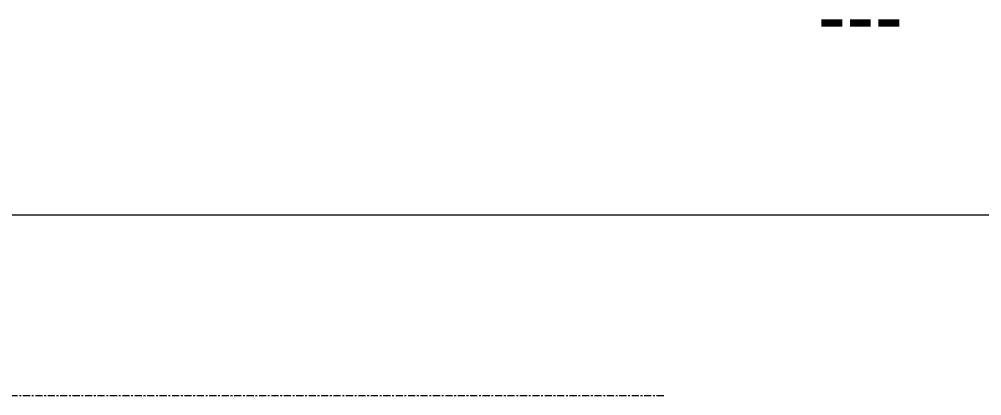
# Model space of a CAD drawing. Header units: inches. Extents: x -8991 to -6983, y -226 to 479.
# Drawn here: x -7277.8 to -7210, y -91.4 to -64.9 of the extents above; entities that cross this region are included whole.
import ezdxf

# ---------------------------------------------------------------- set-up
doc = ezdxf.new("R2010")
doc.units = ezdxf.units.IN
doc.header["$MEASUREMENT"] = 0
doc.linetypes.add('Grid Line 1_2_', pattern=[0.875, 0.5, -0.125, 0.125, -0.125])
for name, color, linetype, lineweight in [('A-ANNO-SYMB', 150, 'Continuous', 9), ('A-FLOR-LEVL-1', 51, 'Grid Line 1_2_', 9), ('G-ANNO-SYMB-1', 111, 'Continuous', 9)]:
    doc.layers.add(name, color=color, linetype=linetype, lineweight=lineweight)
doc.styles.add('Century Gothic', font='ufonts.com_century-gothic.ttf', dxfattribs={"height": 4.5})

# ---------------------------------------------------------------- blocks, each defined once
blk = doc.blocks.new('Section - Callout Head-565430-Section 26')
at = {"layer": 'A-ANNO-SYMB', "insert": (-8223.486, -46.559), "char_height": 4.5, "width": 7.7265, "attachment_point": 1, "style": 'Century Gothic'}
blk.add_mtext('---', dxfattribs=at)

msp = doc.modelspace()

# ---------------------------------------------------------------- linework, layer by layer
at = {"layer": 'A-FLOR-LEVL-1'}
msp.add_line((-7232.41868, -91.375), (-7921.53943, -91.375), dxfattribs=at)
at = {"layer": 'G-ANNO-SYMB-1'}
msp.add_line((-7034.39876, -78.65385), (-7637.0677, -78.65385), dxfattribs=at)

# ---------------------------------------------------------------- block references
at = {"layer": 'A-ANNO-SYMB'}
msp.add_blockref('Section - Callout Head-565430-Section 26', (1001.9141, -15.7999), dxfattribs=at)

doc.saveas('drawing.dxf')
